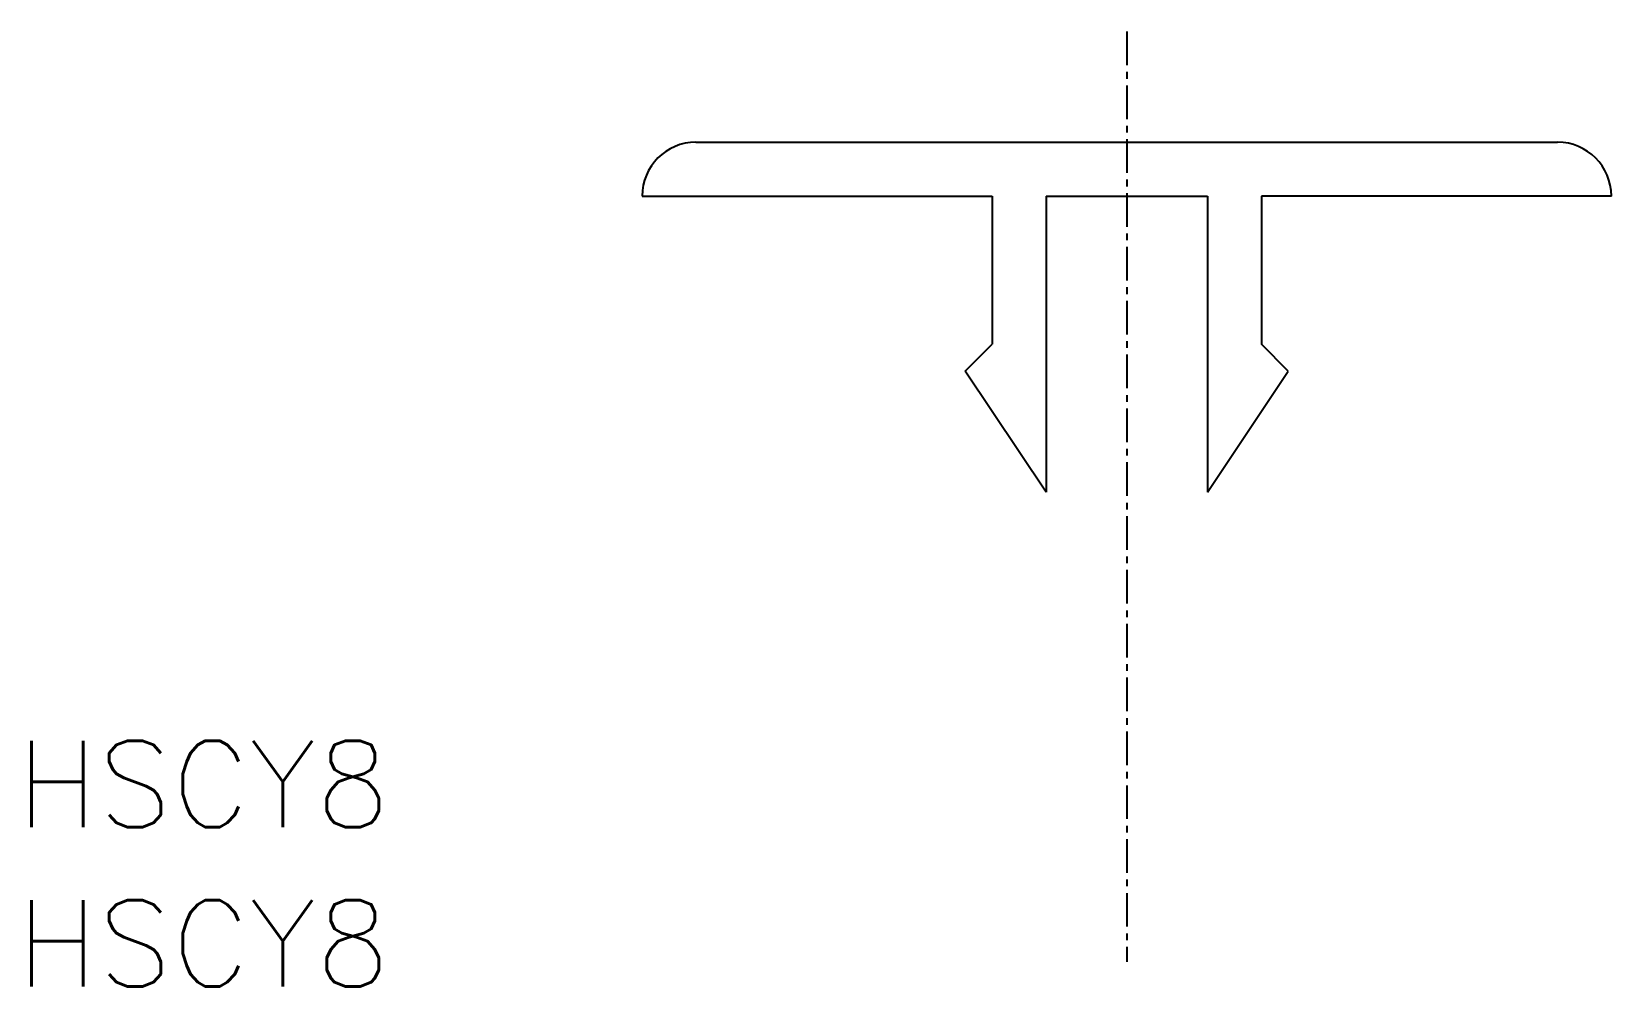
# Model space of a CAD drawing. Extents: x -40.7 to 18, y -31.4 to 4.1.
import ezdxf

# ---------------------------------------------------------------- set-up
doc = ezdxf.new("R2010")
doc.units = 0
doc.linetypes.add('CENTER', pattern=[2, 1.25, -0.25, 0.25, -0.25])
doc.layers.get('0').update_dxf_attribs({"linetype": 'CONTINUOUS'})
doc.layers.add('CENTER', color=1, linetype='CENTER')
doc.styles.get("Standard").update_dxf_attribs({"font": 'txt.shx', "bigfont": 'bigfont.shx'})

msp = doc.modelspace()

# ---------------------------------------------------------------- linework, layer by layer
at = {"color": 7, "linetype": 'CONTINUOUS'}
for p, q in [((-16, 0), (16, 0)), ((-18, -2), (-5, -2)), ((-18, -2), (-18, -2)), ((-5, -2), (-5, -7.5)), ((-3, -2), (3, -2)), ((-3, -2), (-3, -13)), ((3, -2), (3, -13)), ((18, -2), (5, -2)), ((5, -2), (5, -7.5)), ((18, -2), (18, -2)), ((-6, -8.5), (-5, -7.5)), ((6, -8.5), (5, -7.5)), ((-3, -13), (-6, -8.5)), ((3, -13), (6, -8.5))]:
    msp.add_line(p, q, dxfattribs=at)
for centre, start, end in [((-16, -2), 90, 180), ((16, -2), 0, 90)]:
    msp.add_arc(centre, 2, start, end, dxfattribs=at)
at = {"layer": 'CENTER', "color": 1, "linetype": 'CENTER'}
msp.add_line((0, 4.11), (0, -30.445), dxfattribs=at)

# ---------------------------------------------------------------- texts
at = {"color": 7, "linetype": 'CONTINUOUS'}
for p in [(-41.226, -25.439), (-41.226, -31.359)]:
    msp.add_text('HSCY8', height=3.2, dxfattribs=at).set_placement(p)

doc.saveas('drawing.dxf')
